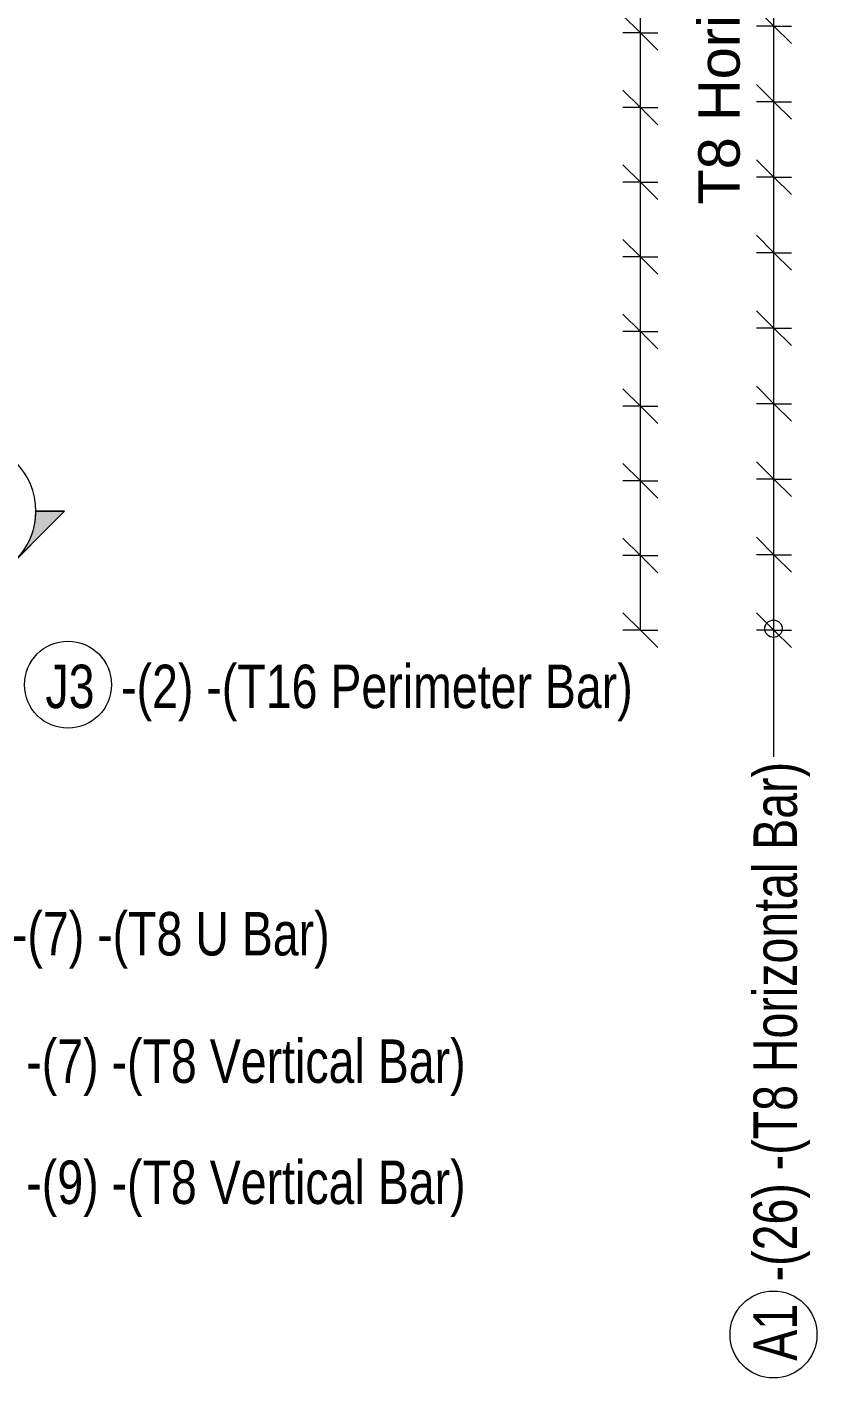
# Model space of a CAD drawing. Header units: millimetres. Extents: x 12473 to 23610, y -3081 to 6044.
# Drawn here: x 16618 to 18435, y -3081 to 26 of the extents above; entities that cross this region are included whole.
import ezdxf

# ---------------------------------------------------------------- set-up
doc = ezdxf.new("R2010")
doc.units = ezdxf.units.MM
for name, color, linetype, lineweight in [('A-ANNO-DIMS', 211, 'Continuous', 9), ('A-ANNO-DIMS-40', 211, 'Continuous', 9), ('G-ANNO-SYMB', 111, 'Continuous', 9), ('S-RBAR-IDEN', 171, 'Continuous', 9)]:
    doc.layers.add(name, color=color, linetype=linetype, lineweight=lineweight)
doc.styles.add('Arial_1', font='arial.ttf', dxfattribs={"height": 95.25})
doc.styles.add('Nirmala UI Semilight', font='NirmalaS.ttf', dxfattribs={"width": 0.8, "height": 100})
doc.dimstyles.new('Arrow_Filled_-_2_5_NI_UI', dxfattribs={"dimscale": 304.8, "dimtxt": 104.736395, "dimasz": 0.262467, "dimexe": 0.131234, "dimexo": 0.0625, "dimgap": 0.131234, "dimtad": 1, "dimdec": 0, "dimzin": 0, "dimdsep": 46, "dimtxsty": 'Nirmala UI Semilight', "dimblk1": 'OBLIQUE', "dimblk2": 'OBLIQUE', "dimsah": 1, "dimcen": 0.09, "dimazin": 0, "dimtfac": 1, "dimtdec": 4, "dimtix": 1, "dimtmove": 0, "dimatfit": 3, "dimfxl": 0.131234, "dimfxlon": 1, "dimtvp": 1, "dimtolj": 1, "dimtzin": 0, "dimarcsym": 2})
doc.dimstyles.new('Arrow_Filled_-_2_5_NI_UI_1', dxfattribs={"dimscale": 304.8, "dimtxt": 104.736395, "dimasz": 0.262467, "dimexe": 0.131234, "dimexo": 0.0625, "dimgap": 0.131234, "dimtad": 1, "dimdec": 0, "dimzin": 0, "dimdsep": 46, "dimtxsty": 'Arial_1', "dimblk1": 'OBLIQUE', "dimblk2": 'OBLIQUE', "dimsah": 1, "dimcen": 0.09, "dimazin": 0, "dimtfac": 1, "dimtdec": 4, "dimtix": 1, "dimtmove": 0, "dimatfit": 3, "dimfxl": 0.131234, "dimfxlon": 1, "dimtvp": 1, "dimtolj": 1, "dimtzin": 0, "dimarcsym": 2})

# ---------------------------------------------------------------- blocks, each defined once
blk = doc.blocks.new('Detail View - M_Section Head - Filled SHOP DWG-1002450-Elevation Front 1')
at = {"layer": 'G-ANNO-SYMB'}
h = blk.add_hatch(color=256, dxfattribs=at)
edge = h.paths.add_edge_path()
edge.add_line((16252.2, 3732.8), (16318.5, 3732.8))
edge.add_arc((16478.5, 3732.8), 160, 180, 225)
edge.add_line((16365.4, 3619.7), (16252.2, 3732.8))
h = blk.add_hatch(color=256, dxfattribs=at)
edge = h.paths.add_edge_path()
edge.add_line((16704.8, 3732.8), (16591.6, 3619.7))
edge.add_arc((16478.5, 3732.8), 160, 315, 360)
edge.add_line((16638.5, 3732.8), (16704.8, 3732.8))
h = blk.add_hatch(color=256, dxfattribs=at)
edge = h.paths.add_edge_path()
edge.add_line((16478.5, 3506.5), (16365.4, 3619.7))
edge.add_arc((16478.5, 3732.8), 160, 225, 270)
edge.add_line((16478.5, 3572.8), (16478.5, 3506.5))
h = blk.add_hatch(color=256, dxfattribs=at)
edge = h.paths.add_edge_path()
edge.add_line((16478.5, 3506.5), (16478.5, 3572.8))
edge.add_arc((16478.5, 3732.8), 160, 270, 315)
edge.add_line((16591.6, 3619.7), (16478.5, 3506.5))
for p, q in [((16478.5, 3506.5), (16252.2, 3732.8)), ((16318.5, 3732.8), (16252.2, 3732.8)), ((16252.2, 3732.8), (16365.4, 3619.7)), ((16318.5, 3732.8), (16252.2, 3732.8)), ((16478.5, 3506.5), (16704.8, 3732.8)), ((16591.6, 3619.7), (16704.8, 3732.8)), ((16638.5, 3732.8), (16704.8, 3732.8)), ((16704.8, 3732.8), (16638.5, 3732.8)), ((16365.4, 3619.7), (16478.5, 3506.5)), ((16478.5, 3506.5), (16591.6, 3619.7)), ((16478.5, 3572.8), (16478.5, 3506.5)), ((16478.5, 3506.5), (16478.5, 3572.8))]:
    blk.add_line(p, q, dxfattribs=at)
for start, end in [(360, 180), (180, 360), (180, 225), (315, 0), (225, 270), (270, 315)]:
    blk.add_arc((16478.5, 3732.8), 160, start, end, dxfattribs=at)
blk = doc.blocks.new('M_Rebar Tag_rfa MARK - DOT 1 MM-794228-Elevation Front 1')
at = {"layer": 'S-RBAR-IDEN'}
blk.add_circle((18335.3, -2981), 100, dxfattribs=at)
blk = doc.blocks.new('M_Rebar Tag_rfa MARK - ARROW-794226-Elevation Front 1')
at = {"layer": 'S-RBAR-IDEN'}
blk.add_circle((16483.4, 3981.5), 100, dxfattribs=at)
blk = doc.blocks.new('DIMBLOCK138-Elevation Front 1')
at = {"layer": 'A-ANNO-DIMS-40'}
for p, q in [((18029, -1189.2), (17989, -1149.2)), ((18029, -1189.2), (17989, -1189.2)), ((18029, -1361), (18029, -1189.2)), ((18029, -1189.2), (18069, -1229.2)), ((18029, -1189.2), (18069, -1189.2)), ((18029, -1361), (17989, -1321)), ((18029, -1361), (17989, -1361)), ((18029, -1361), (18069, -1401)), ((18029, -1361), (18069, -1361))]:
    blk.add_line(p, q, dxfattribs=at)
blk = doc.blocks.new('_Oblique')
at = {"color": 0, "linetype": 'ByBlock', "lineweight": -2}
blk.add_line((-0.5, -0.5), (0.5, 0.5), dxfattribs=at)
blk = doc.blocks.new('DIMBLOCK139-Elevation Front 1')
at = {"layer": 'A-ANNO-DIMS-40'}
for p, q in [((18029, -1017.5), (17989, -977.5)), ((18029, -1017.5), (17989, -1017.5)), ((18029, -1189.2), (18029, -1017.5)), ((18029, -1017.5), (18069, -1057.5)), ((18029, -1017.5), (18069, -1017.5)), ((18029, -1189.2), (17989, -1149.2)), ((18029, -1189.2), (17989, -1189.2)), ((18029, -1189.2), (18069, -1229.2)), ((18029, -1189.2), (18069, -1189.2))]:
    blk.add_line(p, q, dxfattribs=at)
blk = doc.blocks.new('DIMBLOCK140-Elevation Front 1')
at = {"layer": 'A-ANNO-DIMS-40'}
for p, q in [((18029, -845.7), (17989, -805.7)), ((18029, -845.7), (17989, -845.7)), ((18029, -1017.5), (18029, -845.7)), ((18029, -845.7), (18069, -885.7)), ((18029, -845.7), (18069, -845.7)), ((18029, -1017.5), (17989, -977.5)), ((18029, -1017.5), (17989, -1017.5)), ((18029, -1017.5), (18069, -1057.5)), ((18029, -1017.5), (18069, -1017.5))]:
    blk.add_line(p, q, dxfattribs=at)
blk = doc.blocks.new('DIMBLOCK141-Elevation Front 1')
at = {"layer": 'A-ANNO-DIMS-40'}
for p, q in [((18029, -674), (17989, -634)), ((18029, -674), (17989, -674)), ((18029, -845.7), (18029, -674)), ((18029, -674), (18069, -714)), ((18029, -674), (18069, -674)), ((18029, -845.7), (17989, -805.7)), ((18029, -845.7), (17989, -845.7)), ((18029, -845.7), (18069, -885.7)), ((18029, -845.7), (18069, -845.7))]:
    blk.add_line(p, q, dxfattribs=at)
blk = doc.blocks.new('DIMBLOCK142-Elevation Front 1')
at = {"layer": 'A-ANNO-DIMS-40'}
for p, q in [((18029, -502.2), (17989, -462.2)), ((18029, -502.2), (17989, -502.2)), ((18029, -674), (18029, -502.2)), ((18029, -502.2), (18069, -542.2)), ((18029, -502.2), (18069, -502.2)), ((18029, -674), (17989, -634)), ((18029, -674), (17989, -674)), ((18029, -674), (18069, -714)), ((18029, -674), (18069, -674))]:
    blk.add_line(p, q, dxfattribs=at)
blk = doc.blocks.new('DIMBLOCK143-Elevation Front 1')
at = {"layer": 'A-ANNO-DIMS-40'}
for p, q in [((18029, -330.4), (17989, -290.4)), ((18029, -330.4), (17989, -330.4)), ((18029, -502.2), (18029, -330.4)), ((18029, -330.4), (18069, -370.4)), ((18029, -330.4), (18069, -330.4)), ((18029, -502.2), (17989, -462.2)), ((18029, -502.2), (17989, -502.2)), ((18029, -502.2), (18069, -542.2)), ((18029, -502.2), (18069, -502.2))]:
    blk.add_line(p, q, dxfattribs=at)
blk = doc.blocks.new('DIMBLOCK144-Elevation Front 1')
at = {"layer": 'A-ANNO-DIMS-40'}
for p, q in [((18029, -158.7), (17989, -118.7)), ((18029, -158.7), (17989, -158.7)), ((18029, -330.4), (18029, -158.7)), ((18029, -158.7), (18069, -198.7)), ((18029, -158.7), (18069, -158.7)), ((18029, -330.4), (17989, -290.4)), ((18029, -330.4), (17989, -330.4)), ((18029, -330.4), (18069, -370.4)), ((18029, -330.4), (18069, -330.4))]:
    blk.add_line(p, q, dxfattribs=at)
blk = doc.blocks.new('DIMBLOCK145-Elevation Front 1')
at = {"layer": 'A-ANNO-DIMS-40'}
for p, q in [((18029, 13.1), (17989, 53.1)), ((18029, 13.1), (17989, 13.1)), ((18029, -158.7), (18029, 13.1)), ((18029, 13.1), (18069, -26.9)), ((18029, 13.1), (18069, 13.1)), ((18029, -158.7), (17989, -118.7)), ((18029, -158.7), (17989, -158.7)), ((18029, -158.7), (18069, -198.7)), ((18029, -158.7), (18069, -158.7))]:
    blk.add_line(p, q, dxfattribs=at)
blk = doc.blocks.new('DIMBLOCK146-Elevation Front 1')
at = {"layer": 'A-ANNO-DIMS-40'}
for p, q in [((18029, 184.8), (17989, 224.8)), ((18029, 184.8), (17989, 184.8)), ((18029, 13.1), (18029, 184.8)), ((18029, 184.8), (18069, 144.8)), ((18029, 184.8), (18069, 184.8)), ((18029, 13.1), (17989, 53.1)), ((18029, 13.1), (17989, 13.1)), ((18029, 13.1), (18069, -26.9)), ((18029, 13.1), (18069, 13.1))]:
    blk.add_line(p, q, dxfattribs=at)
blk = doc.blocks.new('DIMBLOCK167-Elevation Front 1')
at = {"layer": 'A-ANNO-DIMS-40'}
for p, q in [((18029, 3620), (17989, 3660)), ((18029, 3620), (17989, 3620)), ((18029, -1361), (18029, 3620)), ((18029, 3448.2), (18029, 3620)), ((18029, 3620), (18069, 3580)), ((18029, 3620), (18069, 3620)), ((18029, 3448.2), (17989, 3488.2)), ((18029, 3448.2), (17989, 3448.2)), ((18029, 3276.5), (18029, 3448.2)), ((18029, 3448.2), (18069, 3408.2)), ((18029, 3448.2), (18069, 3448.2)), ((18029, 3276.5), (17989, 3316.5)), ((18029, 3276.5), (17989, 3276.5)), ((18029, 3104.7), (18029, 3276.5)), ((18029, 3276.5), (18069, 3236.5)), ((18029, 3276.5), (18069, 3276.5)), ((18029, 3104.7), (17989, 3144.7)), ((18029, 3104.7), (17989, 3104.7)), ((18029, 2933), (18029, 3104.7)), ((18029, 3104.7), (18069, 3064.7)), ((18029, 3104.7), (18069, 3104.7)), ((18029, 2933), (17989, 2973)), ((18029, 2933), (17989, 2933)), ((18029, 2761.2), (18029, 2933)), ((18029, 2933), (18069, 2893)), ((18029, 2933), (18069, 2933)), ((18029, 2761.2), (17989, 2801.2)), ((18029, 2761.2), (17989, 2761.2)), ((18029, 2589.4), (18029, 2761.2)), ((18029, 2761.2), (18069, 2721.2)), ((18029, 2761.2), (18069, 2761.2)), ((18029, 2589.4), (17989, 2629.4)), ((18029, 2589.4), (17989, 2589.4)), ((18029, 2417.7), (18029, 2589.4)), ((18029, 2589.4), (18069, 2549.4)), ((18029, 2589.4), (18069, 2589.4)), ((18029, 2417.7), (17989, 2457.7)), ((18029, 2417.7), (17989, 2417.7)), ((18029, 2245.9), (18029, 2417.7)), ((18029, 2417.7), (18069, 2377.7)), ((18029, 2417.7), (18069, 2417.7)), ((18029, 2245.9), (17989, 2285.9)), ((18029, 2245.9), (17989, 2245.9)), ((18029, 2074.2), (18029, 2245.9)), ((18029, 2245.9), (18069, 2205.9)), ((18029, 2245.9), (18069, 2245.9)), ((18029, 2074.2), (17989, 2114.2)), ((18029, 2074.2), (17989, 2074.2)), ((18029, 1902.4), (18029, 2074.2)), ((18029, 2074.2), (18069, 2034.2)), ((18029, 2074.2), (18069, 2074.2)), ((18029, 1902.4), (17989, 1942.4)), ((18029, 1902.4), (17989, 1902.4)), ((18029, 1730.7), (18029, 1902.4)), ((18029, 1902.4), (18069, 1862.4)), ((18029, 1902.4), (18069, 1902.4)), ((18029, 1730.7), (17989, 1770.7)), ((18029, 1730.7), (17989, 1730.7)), ((18029, 1558.9), (18029, 1730.7)), ((18029, 1730.7), (18069, 1690.7)), ((18029, 1730.7), (18069, 1730.7)), ((18029, 1558.9), (17989, 1598.9)), ((18029, 1558.9), (17989, 1558.9)), ((18029, 1387.1), (18029, 1558.9)), ((18029, 1558.9), (18069, 1518.9)), ((18029, 1558.9), (18069, 1558.9)), ((18029, 1387.1), (17989, 1427.1)), ((18029, 1387.1), (17989, 1387.1)), ((18029, 1215.4), (18029, 1387.1)), ((18029, 1387.1), (18069, 1347.1)), ((18029, 1387.1), (18069, 1387.1)), ((18029, 1215.4), (17989, 1255.4)), ((18029, 1215.4), (17989, 1215.4)), ((18029, 1043.6), (18029, 1215.4)), ((18029, 1215.4), (18069, 1175.4)), ((18029, 1215.4), (18069, 1215.4)), ((18029, 1043.6), (17989, 1083.6)), ((18029, 1043.6), (17989, 1043.6)), ((18029, 871.9), (18029, 1043.6)), ((18029, 1043.6), (18069, 1003.6)), ((18029, 1043.6), (18069, 1043.6)), ((18029, 871.9), (17989, 911.9)), ((18029, 871.9), (17989, 871.9)), ((18029, 700.1), (18029, 871.9)), ((18029, 871.9), (18069, 831.9)), ((18029, 871.9), (18069, 871.9)), ((18029, 700.1), (17989, 740.1)), ((18029, 700.1), (17989, 700.1)), ((18029, 528.3), (18029, 700.1)), ((18029, 700.1), (18069, 660.1)), ((18029, 700.1), (18069, 700.1)), ((18029, 528.3), (17989, 568.3)), ((18029, 528.3), (17989, 528.3)), ((18029, 356.6), (18029, 528.3)), ((18029, 528.3), (18069, 488.3)), ((18029, 528.3), (18069, 528.3)), ((18029, 356.6), (17989, 396.6)), ((18029, 356.6), (17989, 356.6)), ((18029, 184.8), (18029, 356.6)), ((18029, 356.6), (18069, 316.6)), ((18029, 356.6), (18069, 356.6)), ((18029, 184.8), (17989, 224.8)), ((18029, 184.8), (17989, 184.8)), ((18029, 13.1), (18029, 184.8)), ((18029, 184.8), (18069, 144.8)), ((18029, 184.8), (18069, 184.8)), ((18029, 13.1), (17989, 53.1)), ((18029, 13.1), (17989, 13.1)), ((18029, -158.7), (18029, 13.1)), ((18029, 13.1), (18069, -26.9)), ((18029, 13.1), (18069, 13.1)), ((18029, -158.7), (17989, -118.7)), ((18029, -158.7), (17989, -158.7)), ((18029, -330.4), (18029, -158.7)), ((18029, -158.7), (18069, -198.7)), ((18029, -158.7), (18069, -158.7)), ((18029, -330.4), (17989, -290.4)), ((18029, -330.4), (17989, -330.4)), ((18029, -502.2), (18029, -330.4)), ((18029, -330.4), (18069, -370.4)), ((18029, -330.4), (18069, -330.4)), ((18029, -502.2), (17989, -462.2)), ((18029, -502.2), (17989, -502.2)), ((18029, -674), (18029, -502.2)), ((18029, -502.2), (18069, -542.2)), ((18029, -502.2), (18069, -502.2)), ((18029, -674), (17989, -634)), ((18029, -674), (17989, -674)), ((18029, -845.7), (18029, -674)), ((18029, -674), (18069, -714)), ((18029, -674), (18069, -674)), ((18029, -845.7), (17989, -805.7)), ((18029, -845.7), (17989, -845.7)), ((18029, -1017.5), (18029, -845.7)), ((18029, -845.7), (18069, -885.7)), ((18029, -845.7), (18069, -845.7)), ((18029, -1017.5), (17989, -977.5)), ((18029, -1017.5), (17989, -1017.5)), ((18029, -1189.2), (18029, -1017.5)), ((18029, -1017.5), (18069, -1057.5)), ((18029, -1017.5), (18069, -1017.5)), ((18029, -1189.2), (17989, -1149.2)), ((18029, -1189.2), (17989, -1189.2)), ((18029, -1361), (18029, -1189.2)), ((18029, -1189.2), (18069, -1229.2)), ((18029, -1189.2), (18069, -1189.2)), ((18029, -1361), (17989, -1321)), ((18029, -1361), (17989, -1361)), ((18029, -1361), (18069, -1401)), ((18029, -1361), (18069, -1361))]:
    blk.add_line(p, q, dxfattribs=at)
blk = doc.blocks.new('_None')
blk = doc.blocks.new('DIMBLOCK168-Elevation Front 1')
at = {"layer": 'A-ANNO-DIMS-40'}
for p, q in [((18336.3, -1187.4), (18296.3, -1147.4)), ((18336.3, -1187.4), (18296.3, -1187.4)), ((18336.3, -1361), (18336.3, -1187.4)), ((18336.3, -1187.4), (18376.3, -1227.4)), ((18336.3, -1187.4), (18376.3, -1187.4)), ((18336.3, -1361), (18296.3, -1321)), ((18336.3, -1361), (18296.3, -1361)), ((18336.3, -1361), (18376.3, -1401)), ((18336.3, -1361), (18376.3, -1361))]:
    blk.add_line(p, q, dxfattribs=at)
blk = doc.blocks.new('DIMBLOCK169-Elevation Front 1')
at = {"layer": 'A-ANNO-DIMS-40'}
for p, q in [((18336.3, -1013.7), (18296.3, -973.7)), ((18336.3, -1013.7), (18296.3, -1013.7)), ((18336.3, -1187.4), (18336.3, -1013.7)), ((18336.3, -1013.7), (18376.3, -1053.7)), ((18336.3, -1013.7), (18376.3, -1013.7)), ((18336.3, -1187.4), (18296.3, -1147.4)), ((18336.3, -1187.4), (18296.3, -1187.4)), ((18336.3, -1187.4), (18376.3, -1227.4)), ((18336.3, -1187.4), (18376.3, -1187.4))]:
    blk.add_line(p, q, dxfattribs=at)
blk = doc.blocks.new('DIMBLOCK170-Elevation Front 1')
at = {"layer": 'A-ANNO-DIMS-40'}
for p, q in [((18336.3, -840.1), (18296.3, -800.1)), ((18336.3, -840.1), (18296.3, -840.1)), ((18336.3, -1013.7), (18336.3, -840.1)), ((18336.3, -840.1), (18376.3, -880.1)), ((18336.3, -840.1), (18376.3, -840.1)), ((18336.3, -1013.7), (18296.3, -973.7)), ((18336.3, -1013.7), (18296.3, -1013.7)), ((18336.3, -1013.7), (18376.3, -1053.7)), ((18336.3, -1013.7), (18376.3, -1013.7))]:
    blk.add_line(p, q, dxfattribs=at)
blk = doc.blocks.new('DIMBLOCK171-Elevation Front 1')
at = {"layer": 'A-ANNO-DIMS-40'}
for p, q in [((18336.3, -666.4), (18296.3, -626.4)), ((18336.3, -666.4), (18296.3, -666.4)), ((18336.3, -840.1), (18336.3, -666.4)), ((18336.3, -666.4), (18376.3, -706.4)), ((18336.3, -666.4), (18376.3, -666.4)), ((18336.3, -840.1), (18296.3, -800.1)), ((18336.3, -840.1), (18296.3, -840.1)), ((18336.3, -840.1), (18376.3, -880.1)), ((18336.3, -840.1), (18376.3, -840.1))]:
    blk.add_line(p, q, dxfattribs=at)
blk = doc.blocks.new('DIMBLOCK172-Elevation Front 1')
at = {"layer": 'A-ANNO-DIMS-40'}
for p, q in [((18336.3, -492.8), (18296.3, -452.8)), ((18336.3, -492.8), (18296.3, -492.8)), ((18336.3, -666.4), (18336.3, -492.8)), ((18336.3, -492.8), (18376.3, -532.8)), ((18336.3, -492.8), (18376.3, -492.8)), ((18336.3, -666.4), (18296.3, -626.4)), ((18336.3, -666.4), (18296.3, -666.4)), ((18336.3, -666.4), (18376.3, -706.4)), ((18336.3, -666.4), (18376.3, -666.4))]:
    blk.add_line(p, q, dxfattribs=at)
blk = doc.blocks.new('DIMBLOCK173-Elevation Front 1')
at = {"layer": 'A-ANNO-DIMS-40'}
for p, q in [((18336.3, -319.1), (18296.3, -279.1)), ((18336.3, -319.1), (18296.3, -319.1)), ((18336.3, -492.8), (18336.3, -319.1)), ((18336.3, -319.1), (18376.3, -359.1)), ((18336.3, -319.1), (18376.3, -319.1)), ((18336.3, -492.8), (18296.3, -452.8)), ((18336.3, -492.8), (18296.3, -492.8)), ((18336.3, -492.8), (18376.3, -532.8)), ((18336.3, -492.8), (18376.3, -492.8))]:
    blk.add_line(p, q, dxfattribs=at)
blk = doc.blocks.new('DIMBLOCK174-Elevation Front 1')
at = {"layer": 'A-ANNO-DIMS-40'}
for p, q in [((18336.3, -145.5), (18296.3, -105.5)), ((18336.3, -145.5), (18296.3, -145.5)), ((18336.3, -319.1), (18336.3, -145.5)), ((18336.3, -145.5), (18376.3, -185.5)), ((18336.3, -145.5), (18376.3, -145.5)), ((18336.3, -319.1), (18296.3, -279.1)), ((18336.3, -319.1), (18296.3, -319.1)), ((18336.3, -319.1), (18376.3, -359.1)), ((18336.3, -319.1), (18376.3, -319.1))]:
    blk.add_line(p, q, dxfattribs=at)
blk = doc.blocks.new('DIMBLOCK175-Elevation Front 1')
at = {"layer": 'A-ANNO-DIMS-40'}
for p, q in [((18336.3, 28.2), (18296.3, 68.2)), ((18336.3, 28.2), (18296.3, 28.2)), ((18336.3, -145.5), (18336.3, 28.2)), ((18336.3, 28.2), (18376.3, -11.8)), ((18336.3, 28.2), (18376.3, 28.2)), ((18336.3, -145.5), (18296.3, -105.5)), ((18336.3, -145.5), (18296.3, -145.5)), ((18336.3, -145.5), (18376.3, -185.5)), ((18336.3, -145.5), (18376.3, -145.5))]:
    blk.add_line(p, q, dxfattribs=at)
blk = doc.blocks.new('DIMBLOCK176-Elevation Front 1')
at = {"layer": 'A-ANNO-DIMS-40'}
for p, q in [((18336.3, 201.8), (18296.3, 241.8)), ((18336.3, 201.8), (18296.3, 201.8)), ((18336.3, 28.2), (18336.3, 201.8)), ((18336.3, 201.8), (18376.3, 161.8)), ((18336.3, 201.8), (18376.3, 201.8)), ((18336.3, 28.2), (18296.3, 68.2)), ((18336.3, 28.2), (18296.3, 28.2)), ((18336.3, 28.2), (18376.3, -11.8)), ((18336.3, 28.2), (18376.3, 28.2))]:
    blk.add_line(p, q, dxfattribs=at)
blk = doc.blocks.new('DIMBLOCK193-Elevation Front 1')
at = {"layer": 'A-ANNO-DIMS-40'}
for p, q in [((18336.3, 2980.1), (18296.3, 3020.1)), ((18336.3, 2980.1), (18296.3, 2980.1)), ((18336.3, -1361), (18336.3, 2980.1)), ((18336.3, 2806.5), (18336.3, 2980.1)), ((18336.3, 2980.1), (18376.3, 2940.1)), ((18336.3, 2980.1), (18376.3, 2980.1)), ((18336.3, 2806.5), (18296.3, 2846.5)), ((18336.3, 2806.5), (18296.3, 2806.5)), ((18336.3, 2632.8), (18336.3, 2806.5)), ((18336.3, 2806.5), (18376.3, 2766.5)), ((18336.3, 2806.5), (18376.3, 2806.5)), ((18336.3, 2632.8), (18296.3, 2672.8)), ((18336.3, 2632.8), (18296.3, 2632.8)), ((18336.3, 2459.2), (18336.3, 2632.8)), ((18336.3, 2632.8), (18376.3, 2592.8)), ((18336.3, 2632.8), (18376.3, 2632.8)), ((18336.3, 2459.2), (18296.3, 2499.2)), ((18336.3, 2459.2), (18296.3, 2459.2)), ((18336.3, 2285.5), (18336.3, 2459.2)), ((18336.3, 2459.2), (18376.3, 2419.2)), ((18336.3, 2459.2), (18376.3, 2459.2)), ((18336.3, 2285.5), (18296.3, 2325.5)), ((18336.3, 2285.5), (18296.3, 2285.5)), ((18336.3, 2111.9), (18336.3, 2285.5)), ((18336.3, 2285.5), (18376.3, 2245.5)), ((18336.3, 2285.5), (18376.3, 2285.5)), ((18336.3, 2111.9), (18296.3, 2151.9)), ((18336.3, 2111.9), (18296.3, 2111.9)), ((18336.3, 1938.2), (18336.3, 2111.9)), ((18336.3, 2111.9), (18376.3, 2071.9)), ((18336.3, 2111.9), (18376.3, 2111.9)), ((18336.3, 1938.2), (18296.3, 1978.2)), ((18336.3, 1938.2), (18296.3, 1938.2)), ((18336.3, 1764.6), (18336.3, 1938.2)), ((18336.3, 1938.2), (18376.3, 1898.2)), ((18336.3, 1938.2), (18376.3, 1938.2)), ((18336.3, 1764.6), (18296.3, 1804.6)), ((18336.3, 1764.6), (18296.3, 1764.6)), ((18336.3, 1591), (18336.3, 1764.6)), ((18336.3, 1764.6), (18376.3, 1724.6)), ((18336.3, 1764.6), (18376.3, 1764.6)), ((18336.3, 1591), (18296.3, 1631)), ((18336.3, 1591), (18296.3, 1591)), ((18336.3, 1417.3), (18336.3, 1591)), ((18336.3, 1591), (18376.3, 1551)), ((18336.3, 1591), (18376.3, 1591)), ((18336.3, 1417.3), (18296.3, 1457.3)), ((18336.3, 1417.3), (18296.3, 1417.3)), ((18336.3, 1243.7), (18336.3, 1417.3)), ((18336.3, 1417.3), (18376.3, 1377.3)), ((18336.3, 1417.3), (18376.3, 1417.3)), ((18336.3, 1243.7), (18296.3, 1283.7)), ((18336.3, 1243.7), (18296.3, 1243.7)), ((18336.3, 1070), (18336.3, 1243.7)), ((18336.3, 1243.7), (18376.3, 1203.7)), ((18336.3, 1243.7), (18376.3, 1243.7)), ((18336.3, 1070), (18296.3, 1110)), ((18336.3, 1070), (18296.3, 1070)), ((18336.3, 896.4), (18336.3, 1070)), ((18336.3, 1070), (18376.3, 1030)), ((18336.3, 1070), (18376.3, 1070)), ((18336.3, 896.4), (18296.3, 936.4)), ((18336.3, 896.4), (18296.3, 896.4)), ((18336.3, 722.7), (18336.3, 896.4)), ((18336.3, 896.4), (18376.3, 856.4)), ((18336.3, 896.4), (18376.3, 896.4)), ((18336.3, 722.7), (18296.3, 762.7)), ((18336.3, 722.7), (18296.3, 722.7)), ((18336.3, 549.1), (18336.3, 722.7)), ((18336.3, 722.7), (18376.3, 682.7)), ((18336.3, 722.7), (18376.3, 722.7)), ((18336.3, 549.1), (18296.3, 589.1)), ((18336.3, 549.1), (18296.3, 549.1)), ((18336.3, 375.4), (18336.3, 549.1)), ((18336.3, 549.1), (18376.3, 509.1)), ((18336.3, 549.1), (18376.3, 549.1)), ((18336.3, 375.4), (18296.3, 415.4)), ((18336.3, 375.4), (18296.3, 375.4)), ((18336.3, 201.8), (18336.3, 375.4)), ((18336.3, 375.4), (18376.3, 335.4)), ((18336.3, 375.4), (18376.3, 375.4)), ((18336.3, 201.8), (18296.3, 241.8)), ((18336.3, 201.8), (18296.3, 201.8)), ((18336.3, 28.2), (18336.3, 201.8)), ((18336.3, 201.8), (18376.3, 161.8)), ((18336.3, 201.8), (18376.3, 201.8)), ((18336.3, 28.2), (18296.3, 68.2)), ((18336.3, 28.2), (18296.3, 28.2)), ((18336.3, -145.5), (18336.3, 28.2)), ((18336.3, 28.2), (18376.3, -11.8)), ((18336.3, 28.2), (18376.3, 28.2)), ((18336.3, -145.5), (18296.3, -105.5)), ((18336.3, -145.5), (18296.3, -145.5)), ((18336.3, -319.1), (18336.3, -145.5)), ((18336.3, -145.5), (18376.3, -185.5)), ((18336.3, -145.5), (18376.3, -145.5)), ((18336.3, -319.1), (18296.3, -279.1)), ((18336.3, -319.1), (18296.3, -319.1)), ((18336.3, -492.8), (18336.3, -319.1)), ((18336.3, -319.1), (18376.3, -359.1)), ((18336.3, -319.1), (18376.3, -319.1)), ((18336.3, -492.8), (18296.3, -452.8)), ((18336.3, -492.8), (18296.3, -492.8)), ((18336.3, -666.4), (18336.3, -492.8)), ((18336.3, -492.8), (18376.3, -532.8)), ((18336.3, -492.8), (18376.3, -492.8)), ((18336.3, -666.4), (18296.3, -626.4)), ((18336.3, -666.4), (18296.3, -666.4)), ((18336.3, -840.1), (18336.3, -666.4)), ((18336.3, -666.4), (18376.3, -706.4)), ((18336.3, -666.4), (18376.3, -666.4)), ((18336.3, -840.1), (18296.3, -800.1)), ((18336.3, -840.1), (18296.3, -840.1)), ((18336.3, -1013.7), (18336.3, -840.1)), ((18336.3, -840.1), (18376.3, -880.1)), ((18336.3, -840.1), (18376.3, -840.1)), ((18336.3, -1013.7), (18296.3, -973.7)), ((18336.3, -1013.7), (18296.3, -1013.7)), ((18336.3, -1187.4), (18336.3, -1013.7)), ((18336.3, -1013.7), (18376.3, -1053.7)), ((18336.3, -1013.7), (18376.3, -1013.7)), ((18336.3, -1187.4), (18296.3, -1147.4)), ((18336.3, -1187.4), (18296.3, -1187.4)), ((18336.3, -1361), (18336.3, -1187.4)), ((18336.3, -1187.4), (18376.3, -1227.4)), ((18336.3, -1187.4), (18376.3, -1187.4)), ((18336.3, -1361), (18296.3, -1321)), ((18336.3, -1361), (18296.3, -1361)), ((18336.3, -1361), (18376.3, -1401)), ((18336.3, -1361), (18376.3, -1361))]:
    blk.add_line(p, q, dxfattribs=at)

msp = doc.modelspace()

# ---------------------------------------------------------------- linework, layer by layer
at = {"layer": 'S-RBAR-IDEN'}
msp.add_line((18335.3, -1357.7), (18335.3, -1652.4), dxfattribs=at)
msp.add_circle((18335.3, -1357.7), 20, dxfattribs=at)

# ---------------------------------------------------------------- block references
at = {"layer": 'G-ANNO-SYMB'}
msp.add_blockref('Detail View - M_Section Head - Filled SHOP DWG-1002450-Elevation Front 1', (0, -4820), dxfattribs=at)
at = {"layer": 'S-RBAR-IDEN'}
for name, p in [('M_Rebar Tag_rfa MARK - ARROW-794226-Elevation Front 1', (229, -5467.9)), ('M_Rebar Tag_rfa MARK - DOT 1 MM-794228-Elevation Front 1', (0, 0))]:
    msp.add_blockref(name, p, dxfattribs=at)

# ---------------------------------------------------------------- texts
at = {"layer": 'S-RBAR-IDEN', "char_height": 100, "attachment_point": 1, "style": 'Nirmala UI Semilight'}
for s, insert, width in [('J3', (16660.6, -1440.3), 118.008), ('-(2) -(T16 Perimeter Bar)', (16834.6, -1440.3), 1398.143), ('-(7) -(T8 U Bar)', (16583.4, -2009.2), 869.671), ('-(7) -(T8 Vertical Bar)', (16616.6, -2302.3), 1213.434), ('-(9) -(T8 Vertical Bar)', (16616.6, -2580.8), 1216)]:
    msp.add_mtext(s, dxfattribs=dict(at, insert=insert, width=width))
at = {"layer": 'S-RBAR-IDEN', "char_height": 100, "attachment_point": 1, "rotation": 90, "style": 'Nirmala UI Semilight'}
for s, insert, width in [('-(26) -(T8 Horizontal Bar)', (18289.2, -2858.8), 1459.713), ('A1', (18289.2, -3041.3), 138.532)]:
    msp.add_mtext(s, dxfattribs=dict(at, insert=insert, width=width))

# ---------------------------------------------------------------- dimensions: what is measured, and where the dimension line sits
at = {"layer": 'A-ANNO-DIMS'}
for base, p1, p2, text, dimstyle, override, picture, middle in [((18029, 3620), (17989, -1361), (17989, 3620), '4981', 'Arrow_Filled_-_2_5_NI_UI', {"dimpost": '<>', "dimblk1": 'None', "dimblk2": 'None', "dimsah": 1, "dimfxl": 4981}, 'DIMBLOCK167-Elevation Front 1', (17937, 1129.5)), ((18336.3, 2980.1), (18296.3, -1361), (18296.3, 2980.1), '4341', 'Arrow_Filled_-_2_5_NI_UI_1', {"dimpost": '<>', "dimblk1": 'None', "dimblk2": 'None', "dimsah": 1, "dimfxl": 4341.108049}, 'DIMBLOCK193-Elevation Front 1', (18247.7, 809.6)), ((18029, 184.8), (17989, 13.1), (17989, 184.8), ' ', 'Arrow_Filled_-_2_5_NI_UI', {"dimpost": '<>', "dimfxl": 171.758621}, 'DIMBLOCK146-Elevation Front 1', (18029, 98.9)), ((18336.3, 201.8), (18296.3, 28.2), (18296.3, 201.8), ' ', 'Arrow_Filled_-_2_5_NI_UI_1', {"dimpost": '<>', "dimfxl": 173.644322}, 'DIMBLOCK176-Elevation Front 1', (18336.3, 115)), ((18336.3, 28.2), (18296.3, -145.5), (18296.3, 28.2), ' ', 'Arrow_Filled_-_2_5_NI_UI_1', {"dimpost": '<>', "dimfxl": 173.644322}, 'DIMBLOCK175-Elevation Front 1', (18336.3, -58.7)), ((18029, 13.1), (17989, -158.7), (17989, 13.1), ' ', 'Arrow_Filled_-_2_5_NI_UI', {"dimpost": '<>', "dimfxl": 171.758621}, 'DIMBLOCK145-Elevation Front 1', (18029, -72.8)), ((18029, -158.7), (17989, -330.4), (17989, -158.7), ' ', 'Arrow_Filled_-_2_5_NI_UI', {"dimpost": '<>', "dimfxl": 171.758621}, 'DIMBLOCK144-Elevation Front 1', (18029, -244.6)), ((18336.3, -145.5), (18296.3, -319.1), (18296.3, -145.5), ' ', 'Arrow_Filled_-_2_5_NI_UI_1', {"dimpost": '<>', "dimfxl": 173.644322}, 'DIMBLOCK174-Elevation Front 1', (18336.3, -232.3)), ((18336.3, -319.1), (18296.3, -492.8), (18296.3, -319.1), ' ', 'Arrow_Filled_-_2_5_NI_UI_1', {"dimpost": '<>', "dimfxl": 173.644322}, 'DIMBLOCK173-Elevation Front 1', (18336.3, -406)), ((18029, -330.4), (17989, -502.2), (17989, -330.4), ' ', 'Arrow_Filled_-_2_5_NI_UI', {"dimpost": '<>', "dimfxl": 171.758621}, 'DIMBLOCK143-Elevation Front 1', (18029, -416.3)), ((18029, -502.2), (17989, -674), (17989, -502.2), ' ', 'Arrow_Filled_-_2_5_NI_UI', {"dimpost": '<>', "dimfxl": 171.758621}, 'DIMBLOCK142-Elevation Front 1', (18029, -588.1)), ((18336.3, -492.8), (18296.3, -666.4), (18296.3, -492.8), ' ', 'Arrow_Filled_-_2_5_NI_UI_1', {"dimpost": '<>', "dimfxl": 173.644322}, 'DIMBLOCK172-Elevation Front 1', (18336.3, -579.6)), ((18029, -674), (17989, -845.7), (17989, -674), ' ', 'Arrow_Filled_-_2_5_NI_UI', {"dimpost": '<>', "dimfxl": 171.758621}, 'DIMBLOCK141-Elevation Front 1', (18029, -759.8)), ((18336.3, -666.4), (18296.3, -840.1), (18296.3, -666.4), ' ', 'Arrow_Filled_-_2_5_NI_UI_1', {"dimpost": '<>', "dimfxl": 173.644322}, 'DIMBLOCK171-Elevation Front 1', (18336.3, -753.2)), ((18029, -845.7), (17989, -1017.5), (17989, -845.7), ' ', 'Arrow_Filled_-_2_5_NI_UI', {"dimpost": '<>', "dimfxl": 171.758621}, 'DIMBLOCK140-Elevation Front 1', (18029, -931.6)), ((18336.3, -840.1), (18296.3, -1013.7), (18296.3, -840.1), ' ', 'Arrow_Filled_-_2_5_NI_UI_1', {"dimpost": '<>', "dimfxl": 173.644322}, 'DIMBLOCK170-Elevation Front 1', (18336.3, -926.9)), ((18029, -1017.5), (17989, -1189.2), (17989, -1017.5), ' ', 'Arrow_Filled_-_2_5_NI_UI', {"dimpost": '<>', "dimfxl": 171.758621}, 'DIMBLOCK139-Elevation Front 1', (18029, -1103.4)), ((18336.3, -1013.7), (18296.3, -1187.4), (18296.3, -1013.7), ' ', 'Arrow_Filled_-_2_5_NI_UI_1', {"dimpost": '<>', "dimfxl": 173.644322}, 'DIMBLOCK169-Elevation Front 1', (18336.3, -1100.5)), ((18029, -1189.2), (17989, -1361), (17989, -1189.2), ' ', 'Arrow_Filled_-_2_5_NI_UI', {"dimpost": '<>', "dimfxl": 171.758621}, 'DIMBLOCK138-Elevation Front 1', (18029, -1275.1)), ((18336.3, -1187.4), (18296.3, -1361), (18296.3, -1187.4), ' ', 'Arrow_Filled_-_2_5_NI_UI_1', {"dimpost": '<>', "dimfxl": 173.644322}, 'DIMBLOCK168-Elevation Front 1', (18336.3, -1274.2))]:
    dim = msp.add_linear_dim(base=base, p1=p1, p2=p2, angle=90, text=text, dimstyle=dimstyle, override=override, dxfattribs=at)
    dim.commit()
    dim.dimension.update_dxf_attribs({"geometry": picture, "text_midpoint": middle})

# ---------------------------------------------------------------- next in the draw order: texts
at = {"layer": 'S-RBAR-IDEN', "insert": (18162.3, -382.4), "char_height": 95.25, "width": 2061.94, "attachment_point": 1, "rotation": 90, "style": 'Arial_1', "bg_fill": 3, "box_fill_scale": 1.25, "bg_fill_color": 256, "bg_fill_true_color": 13158600, "bg_fill_transparency": 0}
msp.add_mtext('T8 Horizontal Bar @175 mm', dxfattribs=at)

doc.saveas('drawing.dxf')
